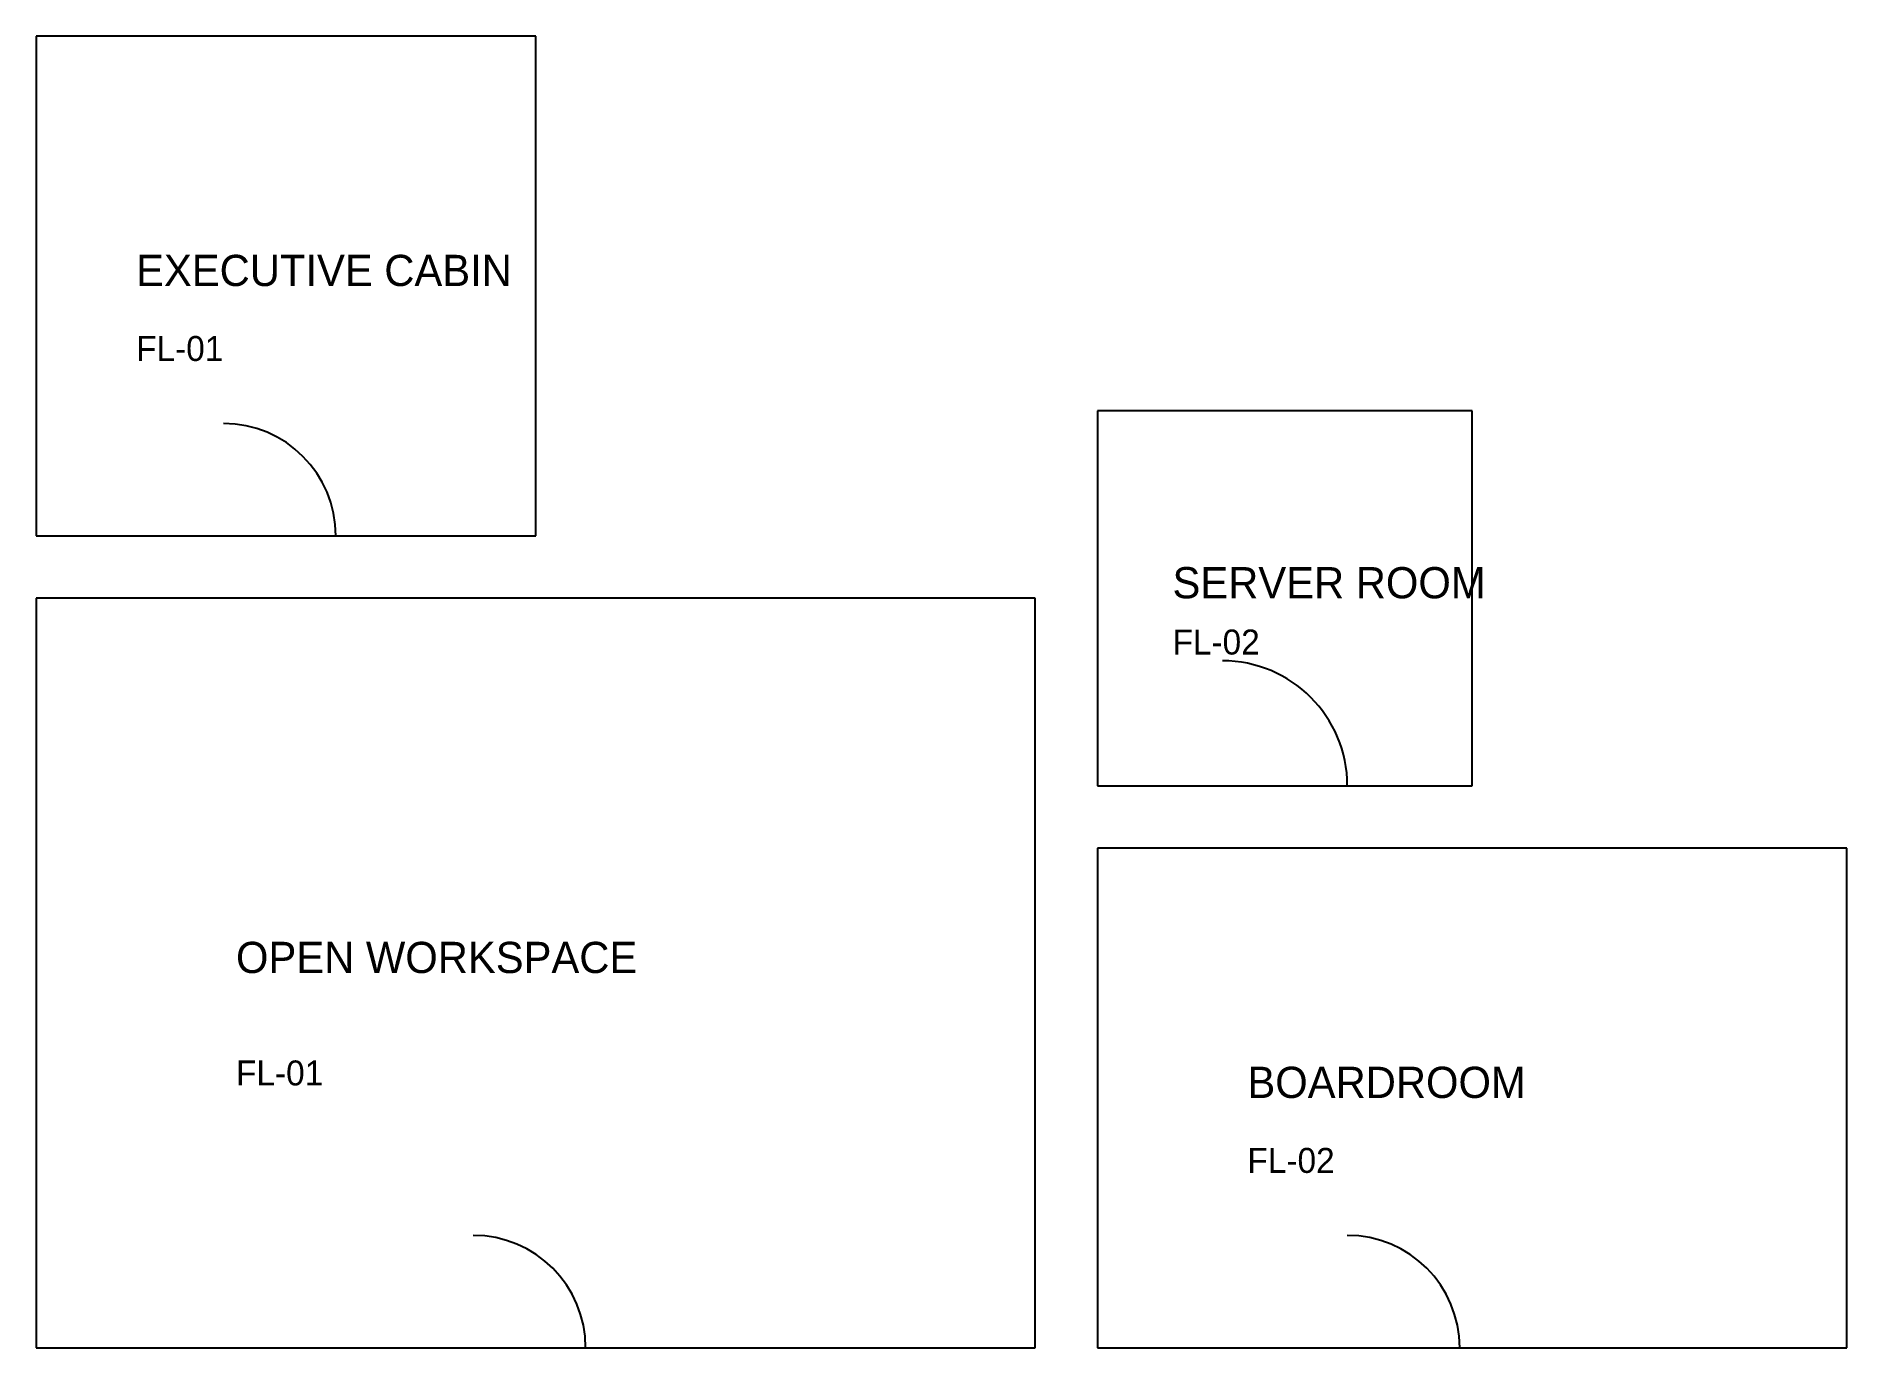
# Model space of a CAD drawing. Header units: millimetres. Extents: x 0 to 14500, y 0 to 10500.
import ezdxf

# ---------------------------------------------------------------- set-up
doc = ezdxf.new("R2010")
doc.units = ezdxf.units.MM

# ---------------------------------------------------------------- blocks, each defined once
blk = doc.blocks.new('GLASS_DOOR_900')
blk.add_line((0, 0), (900, 0))
blk.add_arc((0, 0), 900, 0, 90)
blk = doc.blocks.new('FIRE_SERVER_DOOR_1000')
blk.add_line((0, 0), (1000, 0))
blk.add_arc((0, 0), 1000, 0, 90)

msp = doc.modelspace()

# ---------------------------------------------------------------- linework, layer by layer
at = {"layer": 'GLAZED_PARTITION_100MM'}
for p, q in [((4000, 10500), (0, 10500)), ((0, 10500), (0, 6500)), ((4000, 6500), (4000, 10500)), ((11500, 7500), (8500, 7500)), ((8500, 7500), (8500, 4500)), ((11500, 4500), (11500, 7500)), ((0, 6500), (4000, 6500)), ((8000, 6000), (0, 6000)), ((0, 6000), (0, 0)), ((8000, 0), (8000, 6000)), ((8500, 4500), (11500, 4500)), ((14500, 4000), (8500, 4000)), ((8500, 4000), (8500, 0)), ((14500, 0), (14500, 4000)), ((0, 0), (8000, 0)), ((8500, 0), (14500, 0))]:
    msp.add_line(p, q, dxfattribs=at)

# ---------------------------------------------------------------- block references
at = {"layer": 'DOORS_SINGLE_WOOD'}
for name, p in [('GLASS_DOOR_900', (1500, 6500)), ('FIRE_SERVER_DOOR_1000', (9500, 4500)), ('GLASS_DOOR_900', (3500, 0)), ('GLASS_DOOR_900', (10500, 0))]:
    msp.add_blockref(name, p, dxfattribs=at)

# ---------------------------------------------------------------- texts
at = {"layer": 'CARPET_TILE_FINISH'}
for s, p in [('FL-01', (800, 7900)), ('FL-02', (9100, 5550)), ('FL-01', (1600, 2100)), ('FL-02', (9700, 1400))]:
    msp.add_text(s, height=200, dxfattribs=at).set_placement(p)
at = {"layer": 'TEXT_NOTES'}
for s, p in [('EXECUTIVE CABIN', (800, 8500)), ('SERVER ROOM', (9100, 6000)), ('OPEN WORKSPACE', (1600, 3000)), ('BOARDROOM', (9700, 2000))]:
    msp.add_text(s, height=250, dxfattribs=at).set_placement(p)

doc.saveas('drawing.dxf')
